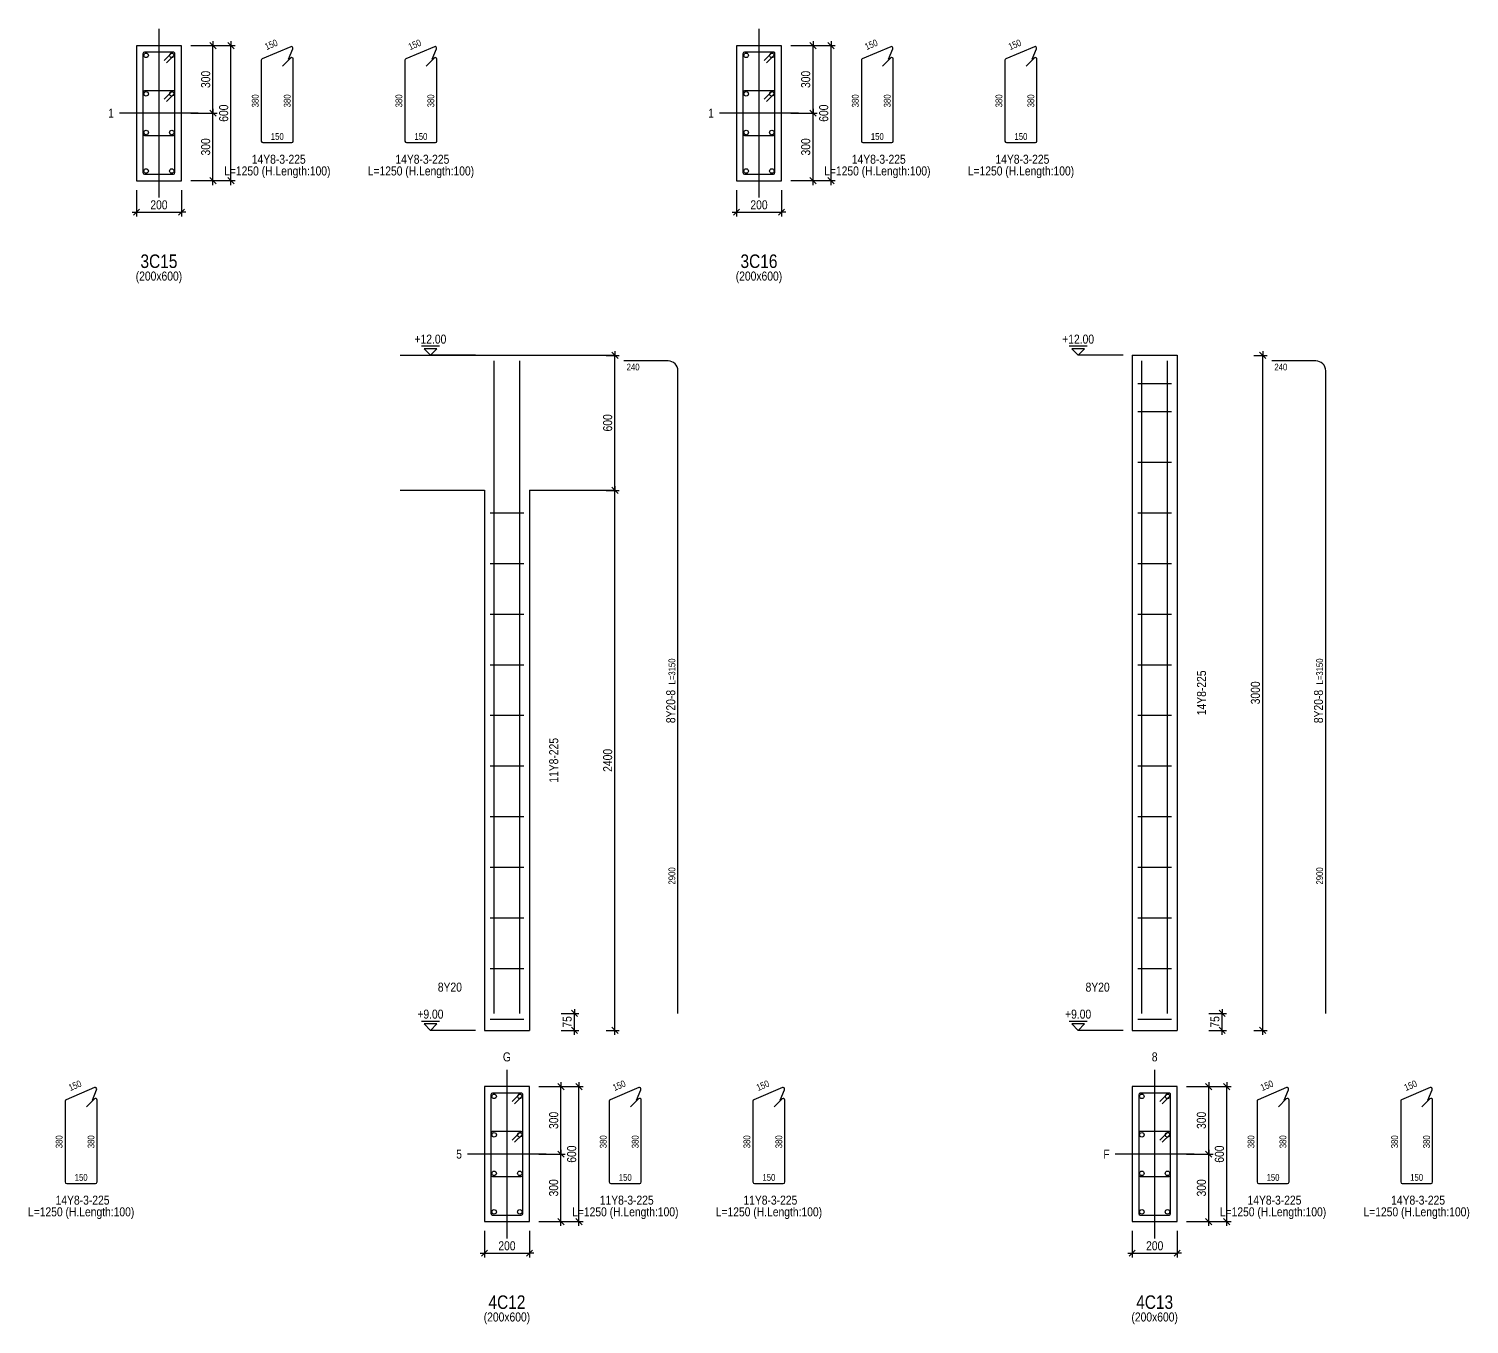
# Model space of a CAD drawing. Extents: x 0 to 206258, y -403073 to 0.
# Drawn here: x 143445 to 159447, y -142446 to -128053 of the extents above; entities that cross this region are included whole.
import ezdxf
from ezdxf.enums import TextEntityAlignment as Align
from ezdxf.lldxf.tags import DXFTag

# ---------------------------------------------------------------- set-up
doc = ezdxf.new("R2010")
doc.units = 0
doc.header["$LTSCALE"] = 1000
for name, color, linetype in [('Axis Line(Dir 1)', 8, 'CENTER2'), ('Axis Line(Dir 2)', 150, 'CENTER2'), ('Column Line(D)', 1, 'Continuous'), ('Dimension Line', 5, 'Continuous'), ('Dimension Text', 5, 'Continuous'), ('Link Line', 3, 'Continuous'), ('Rebar Label', 6, 'Continuous'), ('Rebar Length Text', 8, 'Continuous'), ('Rebar Line', 7, 'Continuous'), ('Top Rebar Label', 6, 'Continuous'), ('Top Rebar Length Text', 8, 'Continuous'), ('Top Rebar Line', 7, 'Continuous')]:
    doc.layers.add(name, color=color, linetype=linetype)
for name, color, linetype, true_color in [('Column Label(D)', 12, 'Continuous', 0xbd0000), ('Column Size Label (D)', 94, 'Continuous', 0x008100), ('Level Mark Line', 253, 'Continuous', 0x828282), ('Level Mark Text', 253, 'Continuous', 0x828282), ('Link Label', 94, 'Continuous', 0x008100), ('Link Length Text', 94, 'Continuous', 0x008100)]:
    doc.layers.add(name, color=color, linetype=linetype, true_color=true_color)
doc.styles.add('Column Label(D)', font='ARIALN.TTF', dxfattribs={"height": 150})
doc.styles.add('Column Size Label (D)', font='ARIALN.TTF', dxfattribs={"height": 100})
doc.styles.add('Dimension Text', font='ARIALN.TTF', dxfattribs={"height": 100})
doc.styles.add('Level Mark Text', font='ARIALN.TTF', dxfattribs={"height": 100})
doc.styles.add('Link Label', font='ARIALN.TTF', dxfattribs={"height": 100})
doc.styles.add('Link Length Text', font='ARIALN.TTF', dxfattribs={"height": 100})
doc.styles.add('Rebar Label', font='ARIALN.TTF', dxfattribs={"height": 100})
doc.styles.add('Rebar Length Text', font='ARIALN.TTF', dxfattribs={"height": 75})
doc.styles.add('Top Rebar Label', font='ARIALN.TTF', dxfattribs={"height": 100})
doc.styles.add('Top Rebar Length Text', font='ARIALN.TTF', dxfattribs={"height": 75})
tags = doc.linetypes.add('CENTER2', pattern=[1.125, 0.75, -0.125, 0.125, -0.125]).pattern_tags.tags
tags[10:11] = [DXFTag(74, 4), DXFTag(75, 0), DXFTag(340, '0'), DXFTag(46, 0.0), DXFTag(50, 0.0), DXFTag(44, 0.0), DXFTag(45, 0.0)]
tags[8:9] = [DXFTag(74, 4), DXFTag(75, 0), DXFTag(340, '0'), DXFTag(46, 0.0), DXFTag(50, 0.0), DXFTag(44, 0.0), DXFTag(45, 0.0)]
tags[6:7] = [DXFTag(74, 4), DXFTag(75, 0), DXFTag(340, '0'), DXFTag(46, 0.0), DXFTag(50, 0.0), DXFTag(44, 0.0), DXFTag(45, 0.0)]
tags[4:5] = [DXFTag(74, 4), DXFTag(75, 0), DXFTag(340, '0'), DXFTag(46, 0.0), DXFTag(50, 0.0), DXFTag(44, 0.0), DXFTag(45, 0.0)]
doc.dimstyles.new('COLUMNELV', dxfattribs={"dimtxt": 100, "dimasz": 30, "dimexe": 48.3, "dimexo": 103.5, "dimgap": 30, "dimtad": 1, "dimtoh": 1, "dimdec": 1, "dimlfac": 0.4, "dimdsep": 46, "dimtxsty": 'Dimension Text', "dimblk": 'PCDIM_TICK', "dimcen": 0.09, "dimclrd": 5, "dimclre": 5, "dimclrt": 5, "dimadec": 1, "dimazin": 0, "dimtp": 1, "dimtm": 1, "dimtfac": 1, "dimtdec": 4, "dimtofl": 0, "dimtmove": 0, "dimatfit": 3, "dimfxl": 1, "dimtolj": 1, "dimtzin": 0, "dimarcsym": 0})

# ---------------------------------------------------------------- blocks, each defined once
blk = doc.blocks.new('PCDIM_TICK')
at = {"layer": 'Dimension Line', "color": 0, "transparency": 33554687}
for p, q in [((1.15, 1.15), (-1.15, -1.15)), ((1.61, 0), (0, 0))]:
    blk.add_line(p, q, dxfattribs=at)
blk = doc.blocks.new('*U2275')
at = {"layer": 'Dimension Line', "color": 5, "true_color": 0x0000ff, "transparency": 16777216}
for p, q in [((144641, -129844), (144641, -130139)), ((145141, -129844), (145141, -130139)), ((144641, -130090), (145141, -130090))]:
    blk.add_line(p, q, dxfattribs=at)
at = {"layer": 'Dimension Line', "color": 5, "true_color": 0x0000ff, "transparency": 16777216, "xscale": 30, "yscale": 30, "rotation": 180.0000000000004}
blk.add_blockref('PCDIM_TICK', (144641, -130090), dxfattribs=at)
at = {"layer": 'Dimension Line', "color": 5, "true_color": 0x0000ff, "transparency": 16777216, "xscale": 30, "yscale": 30}
blk.add_blockref('PCDIM_TICK', (145141, -130090), dxfattribs=at)
at = {"layer": 'Dimension Line', "color": 5, "true_color": 0x0000ff, "transparency": 16777216, "insert": (144891, -130060), "char_height": 100, "width": 182.77, "attachment_point": 8, "style": 'Dimension Text'}
blk.add_mtext('200', dxfattribs=at)
blk = doc.blocks.new('*U2276')
at = {"layer": 'Dimension Line', "color": 5, "true_color": 0x0000ff, "transparency": 16777216}
for p, q in [((145244, -128990), (145539, -128990)), ((145491, -129740), (145491, -128990)), ((145244, -129740), (145539, -129740))]:
    blk.add_line(p, q, dxfattribs=at)
at = {"layer": 'Dimension Line', "color": 5, "true_color": 0x0000ff, "transparency": 16777216, "xscale": 30, "yscale": 30}
for p, rotation in [((145491, -128990), 89.99999999999447), ((145491, -129740), 269.9999999999834)]:
    blk.add_blockref('PCDIM_TICK', p, dxfattribs=dict(at, rotation=rotation))
at = {"layer": 'Dimension Line', "color": 5, "true_color": 0x0000ff, "transparency": 16777216, "insert": (145461, -129365), "char_height": 100, "width": 181.5, "attachment_point": 8, "rotation": 90, "style": 'Dimension Text'}
blk.add_mtext('300', dxfattribs=at)
blk = doc.blocks.new('*U2277')
at = {"layer": 'Dimension Line', "color": 5, "true_color": 0x0000ff, "transparency": 16777216}
for p, q in [((145244, -128240), (145539, -128240)), ((145491, -128990), (145491, -128240)), ((145244, -128990), (145539, -128990))]:
    blk.add_line(p, q, dxfattribs=at)
at = {"layer": 'Dimension Line', "color": 5, "true_color": 0x0000ff, "transparency": 16777216, "xscale": 30, "yscale": 30}
for p, rotation in [((145491, -128240), 89.99999999999447), ((145491, -128990), 269.9999999999834)]:
    blk.add_blockref('PCDIM_TICK', p, dxfattribs=dict(at, rotation=rotation))
at = {"layer": 'Dimension Line', "color": 5, "true_color": 0x0000ff, "transparency": 16777216, "insert": (145461, -128615), "char_height": 100, "width": 181.5, "attachment_point": 8, "rotation": 90, "style": 'Dimension Text'}
blk.add_mtext('300', dxfattribs=at)
blk = doc.blocks.new('*U2278')
at = {"layer": 'Dimension Line', "color": 5, "true_color": 0x0000ff, "transparency": 16777216}
for p, q in [((145244, -128240), (145739, -128240)), ((145691, -129740), (145691, -128240)), ((145244, -129740), (145739, -129740))]:
    blk.add_line(p, q, dxfattribs=at)
at = {"layer": 'Dimension Line', "color": 5, "true_color": 0x0000ff, "transparency": 16777216, "xscale": 30, "yscale": 30}
for p, rotation in [((145691, -128240), 89.99999999999447), ((145691, -129740), 269.9999999999834)]:
    blk.add_blockref('PCDIM_TICK', p, dxfattribs=dict(at, rotation=rotation))
at = {"layer": 'Dimension Line', "color": 5, "true_color": 0x0000ff, "transparency": 16777216, "insert": (145661, -128990), "char_height": 100, "width": 181.97, "attachment_point": 8, "rotation": 90, "style": 'Dimension Text'}
blk.add_mtext('600', dxfattribs=at)
blk = doc.blocks.new('*U2282')
at = {"layer": 'Dimension Line', "color": 5, "true_color": 0x0000ff, "transparency": 16777216}
for p, q in [((151307, -129844), (151307, -130139)), ((151807, -129844), (151807, -130139)), ((151307, -130090), (151807, -130090))]:
    blk.add_line(p, q, dxfattribs=at)
at = {"layer": 'Dimension Line', "color": 5, "true_color": 0x0000ff, "transparency": 16777216, "xscale": 30, "yscale": 30, "rotation": 180.0000000000004}
blk.add_blockref('PCDIM_TICK', (151307, -130090), dxfattribs=at)
at = {"layer": 'Dimension Line', "color": 5, "true_color": 0x0000ff, "transparency": 16777216, "xscale": 30, "yscale": 30}
blk.add_blockref('PCDIM_TICK', (151807, -130090), dxfattribs=at)
at = {"layer": 'Dimension Line', "color": 5, "true_color": 0x0000ff, "transparency": 16777216, "insert": (151557, -130060), "char_height": 100, "width": 182.77, "attachment_point": 8, "style": 'Dimension Text'}
blk.add_mtext('200', dxfattribs=at)
blk = doc.blocks.new('*U2283')
at = {"layer": 'Dimension Line', "color": 5, "true_color": 0x0000ff, "transparency": 16777216}
for p, q in [((151910, -128990), (152205, -128990)), ((152157, -129740), (152157, -128990)), ((151910, -129740), (152205, -129740))]:
    blk.add_line(p, q, dxfattribs=at)
at = {"layer": 'Dimension Line', "color": 5, "true_color": 0x0000ff, "transparency": 16777216, "xscale": 30, "yscale": 30}
for p, rotation in [((152157, -128990), 89.99999999999447), ((152157, -129740), 269.9999999999834)]:
    blk.add_blockref('PCDIM_TICK', p, dxfattribs=dict(at, rotation=rotation))
at = {"layer": 'Dimension Line', "color": 5, "true_color": 0x0000ff, "transparency": 16777216, "insert": (152127, -129365), "char_height": 100, "width": 181.5, "attachment_point": 8, "rotation": 90, "style": 'Dimension Text'}
blk.add_mtext('300', dxfattribs=at)
blk = doc.blocks.new('*U2284')
at = {"layer": 'Dimension Line', "color": 5, "true_color": 0x0000ff, "transparency": 16777216}
for p, q in [((151910, -128240), (152205, -128240)), ((152157, -128990), (152157, -128240)), ((151910, -128990), (152205, -128990))]:
    blk.add_line(p, q, dxfattribs=at)
at = {"layer": 'Dimension Line', "color": 5, "true_color": 0x0000ff, "transparency": 16777216, "xscale": 30, "yscale": 30}
for p, rotation in [((152157, -128240), 89.99999999999447), ((152157, -128990), 269.9999999999834)]:
    blk.add_blockref('PCDIM_TICK', p, dxfattribs=dict(at, rotation=rotation))
at = {"layer": 'Dimension Line', "color": 5, "true_color": 0x0000ff, "transparency": 16777216, "insert": (152127, -128615), "char_height": 100, "width": 181.5, "attachment_point": 8, "rotation": 90, "style": 'Dimension Text'}
blk.add_mtext('300', dxfattribs=at)
blk = doc.blocks.new('*U2285')
at = {"layer": 'Dimension Line', "color": 5, "true_color": 0x0000ff, "transparency": 16777216}
for p, q in [((151910, -128240), (152405, -128240)), ((152357, -129740), (152357, -128240)), ((151910, -129740), (152405, -129740))]:
    blk.add_line(p, q, dxfattribs=at)
at = {"layer": 'Dimension Line', "color": 5, "true_color": 0x0000ff, "transparency": 16777216, "xscale": 30, "yscale": 30}
for p, rotation in [((152357, -128240), 89.99999999999447), ((152357, -129740), 269.9999999999834)]:
    blk.add_blockref('PCDIM_TICK', p, dxfattribs=dict(at, rotation=rotation))
at = {"layer": 'Dimension Line', "color": 5, "true_color": 0x0000ff, "transparency": 16777216, "insert": (152327, -128990), "char_height": 100, "width": 181.97, "attachment_point": 8, "rotation": 90, "style": 'Dimension Text'}
blk.add_mtext('600', dxfattribs=at)
blk = doc.blocks.new('*U2411')
at = {"layer": 'Dimension Line', "color": 5, "true_color": 0x0000ff, "transparency": 16777216}
for p, q in [((149860, -133181), (150005, -133181)), ((149957, -139181), (149957, -133181)), ((149860, -139181), (150005, -139181))]:
    blk.add_line(p, q, dxfattribs=at)
at = {"layer": 'Dimension Line', "color": 5, "true_color": 0x0000ff, "transparency": 16777216, "xscale": 30, "yscale": 30}
for p, rotation in [((149957, -133181), 89.99999999999447), ((149957, -139181), 269.9999999999834)]:
    blk.add_blockref('PCDIM_TICK', p, dxfattribs=dict(at, rotation=rotation))
at = {"layer": 'Dimension Line', "color": 5, "true_color": 0x0000ff, "transparency": 16777216, "insert": (149927, -136181), "char_height": 100, "width": 247.25, "attachment_point": 8, "rotation": 90, "style": 'Dimension Text'}
blk.add_mtext('2400', dxfattribs=at)
blk = doc.blocks.new('*U2412')
at = {"layer": 'Dimension Line', "color": 5, "true_color": 0x0000ff, "transparency": 16777216}
for p, q in [((149860, -131681), (150005, -131681)), ((149957, -133181), (149957, -131681)), ((149860, -133181), (150005, -133181))]:
    blk.add_line(p, q, dxfattribs=at)
at = {"layer": 'Dimension Line', "color": 5, "true_color": 0x0000ff, "transparency": 16777216, "xscale": 30, "yscale": 30}
for p, rotation in [((149957, -131681), 89.99999999999447), ((149957, -133181), 269.9999999999834)]:
    blk.add_blockref('PCDIM_TICK', p, dxfattribs=dict(at, rotation=rotation))
at = {"layer": 'Dimension Line', "color": 5, "true_color": 0x0000ff, "transparency": 16777216, "insert": (149927, -132431), "char_height": 100, "width": 181.97, "attachment_point": 8, "rotation": 90, "style": 'Dimension Text'}
blk.add_mtext('600', dxfattribs=at)
blk = doc.blocks.new('*U2413')
at = {"layer": 'Dimension Line', "color": 5, "true_color": 0x0000ff, "transparency": 16777216}
for p, q in [((149360, -138993), (149555, -138993)), ((149507, -139181), (149507, -138993)), ((149360, -139181), (149555, -139181))]:
    blk.add_line(p, q, dxfattribs=at)
at = {"layer": 'Dimension Line', "color": 5, "true_color": 0x0000ff, "transparency": 16777216, "xscale": 30, "yscale": 30}
for p, rotation in [((149507, -138993), 89.99999999999447), ((149507, -139181), 269.9999999999834)]:
    blk.add_blockref('PCDIM_TICK', p, dxfattribs=dict(at, rotation=rotation))
at = {"layer": 'Dimension Line', "color": 5, "true_color": 0x0000ff, "transparency": 16777216, "insert": (149477, -139087), "char_height": 100, "width": 117.23, "attachment_point": 8, "rotation": 90, "style": 'Dimension Text'}
blk.add_mtext('75', dxfattribs=at)
blk = doc.blocks.new('*U2414')
at = {"layer": 'Dimension Line', "color": 5, "true_color": 0x0000ff, "transparency": 16777216}
for p, q in [((148507, -141409), (148507, -141704)), ((149007, -141409), (149007, -141704)), ((148507, -141656), (149007, -141656))]:
    blk.add_line(p, q, dxfattribs=at)
at = {"layer": 'Dimension Line', "color": 5, "true_color": 0x0000ff, "transparency": 16777216, "xscale": 30, "yscale": 30, "rotation": 180.0000000000004}
blk.add_blockref('PCDIM_TICK', (148507, -141656), dxfattribs=at)
at = {"layer": 'Dimension Line', "color": 5, "true_color": 0x0000ff, "transparency": 16777216, "xscale": 30, "yscale": 30}
blk.add_blockref('PCDIM_TICK', (149007, -141656), dxfattribs=at)
at = {"layer": 'Dimension Line', "color": 5, "true_color": 0x0000ff, "transparency": 16777216, "insert": (148757, -141626), "char_height": 100, "width": 182.77, "attachment_point": 8, "style": 'Dimension Text'}
blk.add_mtext('200', dxfattribs=at)
blk = doc.blocks.new('*U2415')
at = {"layer": 'Dimension Line', "color": 5, "true_color": 0x0000ff, "transparency": 16777216}
for p, q in [((149110, -140556), (149405, -140556)), ((149357, -141306), (149357, -140556)), ((149110, -141306), (149405, -141306))]:
    blk.add_line(p, q, dxfattribs=at)
at = {"layer": 'Dimension Line', "color": 5, "true_color": 0x0000ff, "transparency": 16777216, "xscale": 30, "yscale": 30}
for p, rotation in [((149357, -140556), 89.99999999999447), ((149357, -141306), 269.9999999999834)]:
    blk.add_blockref('PCDIM_TICK', p, dxfattribs=dict(at, rotation=rotation))
at = {"layer": 'Dimension Line', "color": 5, "true_color": 0x0000ff, "transparency": 16777216, "insert": (149327, -140931), "char_height": 100, "width": 181.5, "attachment_point": 8, "rotation": 90, "style": 'Dimension Text'}
blk.add_mtext('300', dxfattribs=at)
blk = doc.blocks.new('*U2416')
at = {"layer": 'Dimension Line', "color": 5, "true_color": 0x0000ff, "transparency": 16777216}
for p, q in [((149110, -139806), (149405, -139806)), ((149357, -140556), (149357, -139806)), ((149110, -140556), (149405, -140556))]:
    blk.add_line(p, q, dxfattribs=at)
at = {"layer": 'Dimension Line', "color": 5, "true_color": 0x0000ff, "transparency": 16777216, "xscale": 30, "yscale": 30}
for p, rotation in [((149357, -139806), 89.99999999999447), ((149357, -140556), 269.9999999999834)]:
    blk.add_blockref('PCDIM_TICK', p, dxfattribs=dict(at, rotation=rotation))
at = {"layer": 'Dimension Line', "color": 5, "true_color": 0x0000ff, "transparency": 16777216, "insert": (149327, -140181), "char_height": 100, "width": 181.5, "attachment_point": 8, "rotation": 90, "style": 'Dimension Text'}
blk.add_mtext('300', dxfattribs=at)
blk = doc.blocks.new('*U2417')
at = {"layer": 'Dimension Line', "color": 5, "true_color": 0x0000ff, "transparency": 16777216}
for p, q in [((149110, -139806), (149605, -139806)), ((149557, -141306), (149557, -139806)), ((149110, -141306), (149605, -141306))]:
    blk.add_line(p, q, dxfattribs=at)
at = {"layer": 'Dimension Line', "color": 5, "true_color": 0x0000ff, "transparency": 16777216, "xscale": 30, "yscale": 30}
for p, rotation in [((149557, -139806), 89.99999999999447), ((149557, -141306), 269.9999999999834)]:
    blk.add_blockref('PCDIM_TICK', p, dxfattribs=dict(at, rotation=rotation))
at = {"layer": 'Dimension Line', "color": 5, "true_color": 0x0000ff, "transparency": 16777216, "insert": (149527, -140556), "char_height": 100, "width": 181.97, "attachment_point": 8, "rotation": 90, "style": 'Dimension Text'}
blk.add_mtext('600', dxfattribs=at)
blk = doc.blocks.new('*U2418')
at = {"layer": 'Dimension Line', "color": 5, "true_color": 0x0000ff, "transparency": 16777216}
for p, q in [((157056, -131681), (157201, -131681)), ((157153, -139181), (157153, -131681)), ((157056, -139181), (157201, -139181))]:
    blk.add_line(p, q, dxfattribs=at)
at = {"layer": 'Dimension Line', "color": 5, "true_color": 0x0000ff, "transparency": 16777216, "xscale": 30, "yscale": 30}
for p, rotation in [((157153, -131681), 89.99999999999447), ((157153, -139181), 269.9999999999834)]:
    blk.add_blockref('PCDIM_TICK', p, dxfattribs=dict(at, rotation=rotation))
at = {"layer": 'Dimension Line', "color": 5, "true_color": 0x0000ff, "transparency": 16777216, "insert": (157123, -135431), "char_height": 100, "width": 245.98, "attachment_point": 8, "rotation": 90, "style": 'Dimension Text'}
blk.add_mtext('3000', dxfattribs=at)
blk = doc.blocks.new('*U2419')
at = {"layer": 'Dimension Line', "color": 5, "true_color": 0x0000ff, "transparency": 16777216}
for p, q in [((156556, -138993), (156751, -138993)), ((156703, -139181), (156703, -138993)), ((156556, -139181), (156751, -139181))]:
    blk.add_line(p, q, dxfattribs=at)
at = {"layer": 'Dimension Line', "color": 5, "true_color": 0x0000ff, "transparency": 16777216, "xscale": 30, "yscale": 30}
for p, rotation in [((156703, -138993), 89.99999999999447), ((156703, -139181), 269.9999999999834)]:
    blk.add_blockref('PCDIM_TICK', p, dxfattribs=dict(at, rotation=rotation))
at = {"layer": 'Dimension Line', "color": 5, "true_color": 0x0000ff, "transparency": 16777216, "insert": (156673, -139087), "char_height": 100, "width": 117.23, "attachment_point": 8, "rotation": 90, "style": 'Dimension Text'}
blk.add_mtext('75', dxfattribs=at)
blk = doc.blocks.new('*U2420')
at = {"layer": 'Dimension Line', "color": 5, "true_color": 0x0000ff, "transparency": 16777216}
for p, q in [((155703, -141409), (155703, -141704)), ((156203, -141409), (156203, -141704)), ((155703, -141656), (156203, -141656))]:
    blk.add_line(p, q, dxfattribs=at)
at = {"layer": 'Dimension Line', "color": 5, "true_color": 0x0000ff, "transparency": 16777216, "xscale": 30, "yscale": 30, "rotation": 180.0000000000004}
blk.add_blockref('PCDIM_TICK', (155703, -141656), dxfattribs=at)
at = {"layer": 'Dimension Line', "color": 5, "true_color": 0x0000ff, "transparency": 16777216, "xscale": 30, "yscale": 30}
blk.add_blockref('PCDIM_TICK', (156203, -141656), dxfattribs=at)
at = {"layer": 'Dimension Line', "color": 5, "true_color": 0x0000ff, "transparency": 16777216, "insert": (155953, -141626), "char_height": 100, "width": 182.77, "attachment_point": 8, "style": 'Dimension Text'}
blk.add_mtext('200', dxfattribs=at)
blk = doc.blocks.new('*U2421')
at = {"layer": 'Dimension Line', "color": 5, "true_color": 0x0000ff, "transparency": 16777216}
for p, q in [((156306, -140556), (156601, -140556)), ((156553, -141306), (156553, -140556)), ((156306, -141306), (156601, -141306))]:
    blk.add_line(p, q, dxfattribs=at)
at = {"layer": 'Dimension Line', "color": 5, "true_color": 0x0000ff, "transparency": 16777216, "xscale": 30, "yscale": 30}
for p, rotation in [((156553, -140556), 89.99999999999447), ((156553, -141306), 269.9999999999834)]:
    blk.add_blockref('PCDIM_TICK', p, dxfattribs=dict(at, rotation=rotation))
at = {"layer": 'Dimension Line', "color": 5, "true_color": 0x0000ff, "transparency": 16777216, "insert": (156523, -140931), "char_height": 100, "width": 181.5, "attachment_point": 8, "rotation": 90, "style": 'Dimension Text'}
blk.add_mtext('300', dxfattribs=at)
blk = doc.blocks.new('*U2422')
at = {"layer": 'Dimension Line', "color": 5, "true_color": 0x0000ff, "transparency": 16777216}
for p, q in [((156306, -139806), (156601, -139806)), ((156553, -140556), (156553, -139806)), ((156306, -140556), (156601, -140556))]:
    blk.add_line(p, q, dxfattribs=at)
at = {"layer": 'Dimension Line', "color": 5, "true_color": 0x0000ff, "transparency": 16777216, "xscale": 30, "yscale": 30}
for p, rotation in [((156553, -139806), 89.99999999999447), ((156553, -140556), 269.9999999999834)]:
    blk.add_blockref('PCDIM_TICK', p, dxfattribs=dict(at, rotation=rotation))
at = {"layer": 'Dimension Line', "color": 5, "true_color": 0x0000ff, "transparency": 16777216, "insert": (156523, -140181), "char_height": 100, "width": 181.5, "attachment_point": 8, "rotation": 90, "style": 'Dimension Text'}
blk.add_mtext('300', dxfattribs=at)
blk = doc.blocks.new('*U2423')
at = {"layer": 'Dimension Line', "color": 5, "true_color": 0x0000ff, "transparency": 16777216}
for p, q in [((156306, -139806), (156801, -139806)), ((156753, -141306), (156753, -139806)), ((156306, -141306), (156801, -141306))]:
    blk.add_line(p, q, dxfattribs=at)
at = {"layer": 'Dimension Line', "color": 5, "true_color": 0x0000ff, "transparency": 16777216, "xscale": 30, "yscale": 30}
for p, rotation in [((156753, -139806), 89.99999999999447), ((156753, -141306), 269.9999999999834)]:
    blk.add_blockref('PCDIM_TICK', p, dxfattribs=dict(at, rotation=rotation))
at = {"layer": 'Dimension Line', "color": 5, "true_color": 0x0000ff, "transparency": 16777216, "insert": (156723, -140556), "char_height": 100, "width": 181.97, "attachment_point": 8, "rotation": 90, "style": 'Dimension Text'}
blk.add_mtext('600', dxfattribs=at)

msp = doc.modelspace()

# ---------------------------------------------------------------- linework, layer by layer
at = {"layer": 'Axis Line(Dir 1)', "transparency": 33554687}
for points in [[(145328.216, -128990.237), (144453.216, -128990.237)], [(151994.101, -128990.237), (151119.101, -128990.237)], [(149194.162, -140555.753), (148319.162, -140555.753)], [(156390.046, -140555.753), (155515.046, -140555.753)]]:
    msp.add_lwpolyline(points, dxfattribs=at)
at = {"layer": 'Axis Line(Dir 2)', "transparency": 33554687}
for points in [[(144890.716, -128052.737), (144890.716, -129927.737)], [(151556.601, -128052.737), (151556.601, -129927.737)], [(148756.662, -139618.253), (148756.662, -141493.253)], [(155952.546, -139618.253), (155952.546, -141493.253)]]:
    msp.add_lwpolyline(points, dxfattribs=at)
at = {"layer": 'Column Line(D)', "transparency": 33554687}
for points in [[(144640.716, -129740.237), (145140.716, -129740.237), (145140.716, -128240.237), (144640.716, -128240.237)], [(151306.601, -129740.237), (151806.601, -129740.237), (151806.601, -128240.237), (151306.601, -128240.237)], [(148506.662, -141305.753), (149006.662, -141305.753), (149006.662, -139805.753), (148506.662, -139805.753)], [(155702.546, -141305.753), (156202.546, -141305.753), (156202.546, -139805.753), (155702.546, -139805.753)]]:
    msp.add_lwpolyline(points, close=True, dxfattribs=at)
for points in [[(147569.162, -131680.753), (148506.662, -131680.753)], [(148506.662, -131680.753), (149006.662, -131680.753)], [(149006.662, -131680.753), (149944.162, -131680.753)], [(155702.546, -131680.753), (155702.546, -139180.753)], [(155702.546, -131680.753), (156202.546, -131680.753)], [(156202.546, -131680.753), (156202.546, -139180.753)], [(147569.162, -133180.753), (148506.662, -133180.753)], [(148506.662, -133180.753), (148506.662, -139180.753)], [(149006.662, -133180.753), (149944.162, -133180.753)], [(149006.662, -133180.753), (149006.662, -139180.753)], [(148506.662, -139180.753), (149006.662, -139180.753)], [(155702.546, -139180.753), (156202.546, -139180.753)]]:
    msp.add_lwpolyline(points, dxfattribs=at)
at = {"layer": 'Level Mark Line', "transparency": 33554687}
for points in [[(148006.662, -131580.753), (147806.662, -131580.753)], [(147906.662, -131680.753), (147977.372, -131610.042), (147835.951, -131610.042), (147906.662, -131680.753)], [(148406.662, -131680.753), (147906.662, -131680.753)], [(155202.546, -131580.753), (155002.546, -131580.753)], [(155102.546, -131680.753), (155173.257, -131610.042), (155031.836, -131610.042), (155102.546, -131680.753)], [(155602.546, -131680.753), (155102.546, -131680.753)], [(148006.662, -139080.753), (147806.662, -139080.753)], [(147906.662, -139180.753), (147977.372, -139110.042), (147835.951, -139110.042), (147906.662, -139180.753)], [(148406.662, -139180.753), (147906.662, -139180.753)], [(155202.546, -139080.753), (155002.546, -139080.753)], [(155102.546, -139180.753), (155173.257, -139110.042), (155031.836, -139110.042), (155102.546, -139180.753)], [(155602.546, -139180.753), (155102.546, -139180.753)]]:
    msp.add_lwpolyline(points, dxfattribs=at)
at = {"layer": 'Link Line', "transparency": 33554687}
for p, q in [((155765.046, -131993.253), (156140.046, -131993.253)), ((155765.046, -132305.753), (156140.046, -132305.753)), ((155765.046, -132868.253), (156140.046, -132868.253)), ((148569.162, -133430.753), (148944.162, -133430.753)), ((155765.046, -133430.753), (156140.046, -133430.753)), ((148569.162, -133993.253), (148944.162, -133993.253)), ((155765.046, -133993.253), (156140.046, -133993.253)), ((148569.162, -134555.753), (148944.162, -134555.753)), ((155765.046, -134555.753), (156140.046, -134555.753)), ((148569.162, -135118.253), (148944.162, -135118.253)), ((155765.046, -135118.253), (156140.046, -135118.253)), ((148569.162, -135680.753), (148944.162, -135680.753)), ((155765.046, -135680.753), (156140.046, -135680.753)), ((148569.162, -136243.253), (148944.162, -136243.253)), ((155765.046, -136243.253), (156140.046, -136243.253)), ((148569.162, -136805.753), (148944.162, -136805.753)), ((155765.046, -136805.753), (156140.046, -136805.753)), ((148569.162, -137368.253), (148944.162, -137368.253)), ((155765.046, -137368.253), (156140.046, -137368.253)), ((148569.162, -137930.753), (148944.162, -137930.753)), ((155765.046, -137930.753), (156140.046, -137930.753)), ((148569.162, -138493.253), (148944.162, -138493.253)), ((155765.046, -138493.253), (156140.046, -138493.253)), ((148569.162, -139055.753), (148944.162, -139055.753)), ((155765.046, -139055.753), (156140.046, -139055.753))]:
    msp.add_line(p, q, dxfattribs=at)
for points in [[(144974.702, -128431), (145063.091, -128342.612, 0.668178638), (145050.716, -128312.737), (144730.716, -128312.737, 0.414213562), (144713.216, -128330.237), (144713.216, -129221.904, 0.414213562), (144730.716, -129239.404), (145050.716, -129239.404, 0.414213562), (145068.216, -129221.904), (145068.216, -128330.237, 0.668178638), (145038.342, -128317.863), (144949.953, -128406.251)], [(146331.233, -128390.589), (146378.249, -128274.768, 0.668178638), (146355.223, -128252.065), (146038.905, -128385.721, 0.301414294), (146028.216, -128401.841), (146028.216, -129299.404, 0.414213562), (146045.716, -129316.904), (146365.716, -129316.904, 0.414213562), (146383.216, -129299.404), (146383.216, -128390.237, 0.668178638), (146353.342, -128377.863), (146264.953, -128466.251)], [(147926.823, -128390.589), (147973.839, -128274.768, 0.668178638), (147950.813, -128252.066), (147634.495, -128385.721, 0.301414294), (147623.806, -128401.841), (147623.806, -129299.404, 0.414213562), (147641.306, -129316.904), (147961.306, -129316.904, 0.414213562), (147978.806, -129299.404), (147978.806, -128390.238, 0.668178638), (147948.932, -128377.863), (147860.543, -128466.252)], [(151640.587, -128431), (151728.975, -128342.612, 0.668178638), (151716.601, -128312.737), (151396.601, -128312.737, 0.414213562), (151379.101, -128330.237), (151379.101, -129221.904, 0.414213562), (151396.601, -129239.404), (151716.601, -129239.404, 0.414213562), (151734.101, -129221.904), (151734.101, -128330.237, 0.668178638), (151704.227, -128317.863), (151615.838, -128406.251)], [(152997.118, -128390.589), (153044.134, -128274.768, 0.668178638), (153021.108, -128252.065), (152704.79, -128385.721, 0.301414294), (152694.101, -128401.841), (152694.101, -129299.404, 0.414213562), (152711.601, -129316.904), (153031.601, -129316.904, 0.414213562), (153049.101, -129299.404), (153049.101, -128390.237, 0.668178638), (153019.227, -128377.863), (152930.838, -128466.251)], [(154592.708, -128390.589), (154639.724, -128274.768, 0.668178638), (154616.698, -128252.066), (154300.38, -128385.721, 0.301414294), (154289.691, -128401.841), (154289.691, -129299.404, 0.414213562), (154307.191, -129316.904), (154627.191, -129316.904, 0.414213562), (154644.691, -129299.404), (154644.691, -128390.238, 0.668178638), (154614.816, -128377.863), (154526.428, -128466.252)], [(144974.702, -128859.333), (145063.091, -128770.945, 0.668178638), (145050.716, -128741.071), (144730.716, -128741.071, 0.414213562), (144713.216, -128758.571), (144713.216, -129650.237, 0.414213562), (144730.716, -129667.737), (145050.716, -129667.737, 0.414213562), (145068.216, -129650.237), (145068.216, -128758.571, 0.668178638), (145038.342, -128746.196), (144949.953, -128834.585)], [(151640.587, -128859.333), (151728.975, -128770.945, 0.668178638), (151716.601, -128741.071), (151396.601, -128741.071, 0.414213562), (151379.101, -128758.571), (151379.101, -129650.237, 0.414213562), (151396.601, -129667.737), (151716.601, -129667.737, 0.414213562), (151734.101, -129650.237), (151734.101, -128758.571, 0.668178638), (151704.227, -128746.196), (151615.838, -128834.585)], [(144151.883, -139956.104), (144198.9, -139840.284, 0.668178638), (144175.873, -139817.581), (143859.555, -139951.237, 0.301414294), (143848.867, -139967.357), (143848.867, -140864.92, 0.414213562), (143866.367, -140882.42), (144186.367, -140882.42, 0.414213562), (144203.867, -140864.92), (144203.867, -139955.753, 0.668178638), (144173.992, -139943.379), (144085.604, -140031.767)], [(150197.178, -139956.104), (150244.195, -139840.283, 0.668178638), (150221.168, -139817.581), (149904.85, -139951.236, 0.301414294), (149894.162, -139967.357), (149894.162, -140864.919, 0.414213562), (149911.662, -140882.419), (150231.662, -140882.419, 0.414213562), (150249.162, -140864.919), (150249.162, -139955.753, 0.668178638), (150219.287, -139943.378), (150130.899, -140031.767)], [(151792.768, -139956.104), (151839.784, -139840.284, 0.668178638), (151816.758, -139817.581), (151500.44, -139951.237, 0.301414294), (151489.751, -139967.357), (151489.751, -140864.92, 0.414213562), (151507.251, -140882.42), (151827.251, -140882.42, 0.414213562), (151844.751, -140864.92), (151844.751, -139955.753, 0.668178638), (151814.877, -139943.379), (151726.489, -140031.767)], [(157393.063, -139956.104), (157440.079, -139840.283, 0.668178638), (157417.053, -139817.581), (157100.735, -139951.236, 0.301414294), (157090.046, -139967.357), (157090.046, -140864.919, 0.414213562), (157107.546, -140882.419), (157427.546, -140882.419, 0.414213562), (157445.046, -140864.919), (157445.046, -139955.753, 0.668178638), (157415.172, -139943.378), (157326.784, -140031.767)], [(158988.653, -139956.104), (159035.669, -139840.284, 0.668178638), (159012.643, -139817.581), (158696.325, -139951.237, 0.301414294), (158685.636, -139967.357), (158685.636, -140864.92, 0.414213562), (158703.136, -140882.42), (159023.136, -140882.42, 0.414213562), (159040.636, -140864.92), (159040.636, -139955.753, 0.668178638), (159010.762, -139943.379), (158922.373, -140031.767)], [(148840.648, -139996.516), (148929.036, -139908.127, 0.668178638), (148916.662, -139878.253), (148596.662, -139878.253, 0.414213562), (148579.162, -139895.753), (148579.162, -140787.419, 0.414213562), (148596.662, -140804.919), (148916.662, -140804.919, 0.414213562), (148934.162, -140787.419), (148934.162, -139895.753, 0.668178638), (148904.287, -139883.378), (148815.899, -139971.767)], [(156036.532, -139996.516), (156124.921, -139908.127, 0.668178638), (156112.546, -139878.253), (155792.546, -139878.253, 0.414213562), (155775.046, -139895.753), (155775.046, -140787.419, 0.414213562), (155792.546, -140804.919), (156112.546, -140804.919, 0.414213562), (156130.046, -140787.419), (156130.046, -139895.753, 0.668178638), (156100.172, -139883.378), (156011.784, -139971.767)], [(148840.648, -140424.849), (148929.036, -140336.461, 0.668178638), (148916.662, -140306.586), (148596.662, -140306.586, 0.414213562), (148579.162, -140324.086), (148579.162, -141215.753, 0.414213562), (148596.662, -141233.253), (148916.662, -141233.253, 0.414213562), (148934.162, -141215.753), (148934.162, -140324.086, 0.668178638), (148904.287, -140311.712), (148815.899, -140400.1)], [(156036.532, -140424.849), (156124.921, -140336.461, 0.668178638), (156112.546, -140306.586), (155792.546, -140306.586, 0.414213562), (155775.046, -140324.086), (155775.046, -141215.753, 0.414213562), (155792.546, -141233.253), (156112.546, -141233.253, 0.414213562), (156130.046, -141215.753), (156130.046, -140324.086, 0.668178638), (156100.172, -140311.712), (156011.784, -140400.1)]]:
    msp.add_lwpolyline(points, format="xyb", dxfattribs=at)
at = {"layer": 'Rebar Line', "transparency": 33554687}
for centre in [(144748.216, -128347.737), (145033.216, -128347.737), (151414.101, -128347.737), (151699.101, -128347.737), (144748.216, -128776.071), (145033.216, -128776.071), (151414.101, -128776.071), (151699.101, -128776.071), (144748.216, -129204.404), (145033.216, -129204.404), (151414.101, -129204.404), (151699.101, -129204.404), (144748.216, -129632.737), (145033.216, -129632.737), (151414.101, -129632.737), (151699.101, -129632.737), (148614.162, -139913.253), (148899.162, -139913.253), (155810.046, -139913.253), (156095.046, -139913.253), (148614.162, -140341.586), (148899.162, -140341.586), (155810.046, -140341.586), (156095.046, -140341.586), (148614.162, -140769.919), (148899.162, -140769.919), (155810.046, -140769.919), (156095.046, -140769.919), (148614.162, -141198.253), (148899.162, -141198.253), (155810.046, -141198.253), (156095.046, -141198.253)]:
    msp.add_circle(centre, 25, dxfattribs=at)
at = {"layer": 'Top Rebar Line', "transparency": 33554687}
for points in [[(148614.162, -138993.253), (148614.162, -131743.253)], [(148899.162, -138993.253), (148899.162, -131743.253)], [(155810.046, -138993.253), (155810.046, -131743.253)], [(156095.046, -138993.253), (156095.046, -131743.253)]]:
    msp.add_lwpolyline(points, dxfattribs=at)
for points in [[(150656.662, -138993.253), (150656.662, -131853.209, 0.414213562), (150546.706, -131743.253), (150056.662, -131743.253)], [(157852.546, -138993.253), (157852.546, -131853.209, 0.414213562), (157742.591, -131743.253), (157252.546, -131743.253)]]:
    msp.add_lwpolyline(points, format="xyb", dxfattribs=at)

# ---------------------------------------------------------------- texts
at = {"layer": 'Column Label(D)', "transparency": 33554687, "style": 'Column Label(D)'}
for s, p in [('3C15', (144890.716, -130560.237)), ('3C16', (151556.601, -130560.237)), ('4C12', (148756.662, -142125.753)), ('4C13', (155952.546, -142125.753))]:
    msp.add_text(s, height=150, dxfattribs=at).set_placement(p, align=Align.TOP_CENTER)
at = {"layer": 'Column Size Label (D)', "transparency": 33554687, "style": 'Column Size Label (D)'}
for p in [(144890.716, -130750.237), (151556.601, -130750.237), (148756.662, -142315.753), (155952.546, -142315.753)]:
    msp.add_text('(200x600)', height=100, dxfattribs=at).set_placement(p, align=Align.TOP_CENTER)
at = {"layer": 'Dimension Text', "transparency": 33554687, "style": 'Dimension Text'}
for s, p in [('1', (144390.716, -128990.237)), ('1', (151056.601, -128990.237)), ('5', (148256.662, -140555.753)), ('F', (155452.546, -140555.753))]:
    msp.add_text(s, height=100, dxfattribs=at).set_placement(p, align=Align.MIDDLE_RIGHT)
for s, p in [('G', (148756.662, -139555.753)), ('8', (155952.546, -139555.753))]:
    msp.add_text(s, height=100, dxfattribs=at).set_placement(p, align=Align.BOTTOM_CENTER)
at = {"layer": 'Level Mark Text', "transparency": 33554687, "style": 'Level Mark Text'}
for s, p in [('+12.00', (147906.662, -131580.753)), ('+12.00', (155102.546, -131580.753)), ('+9.00', (147906.662, -139080.753)), ('+9.00', (155102.546, -139080.753))]:
    msp.add_text(s, height=100, dxfattribs=at).set_placement(p, align=Align.BOTTOM_CENTER)
at = {"layer": 'Link Label', "transparency": 33554687, "style": 'Link Label'}
for s, p in [(' 14Y8-3-225', (146205.716, -129551.904)), (' 14Y8-3-225', (147801.306, -129551.904)), (' 14Y8-3-225', (152871.601, -129551.904)), (' 14Y8-3-225', (154467.191, -129551.904)), (' 14Y8-3-225', (144026.367, -141117.42)), (' 11Y8-3-225', (150071.662, -141117.419)), (' 11Y8-3-225', (151667.251, -141117.42)), (' 14Y8-3-225', (157267.546, -141117.419)), (' 14Y8-3-225', (158863.136, -141117.42))]:
    msp.add_text(s, height=100, dxfattribs=at).set_placement(p, align=Align.CENTER)
at = {"layer": 'Link Length Text', "transparency": 33554687, "style": 'Link Length Text'}
for p in [(146205.716, -129681.904), (147801.306, -129681.904), (152871.601, -129681.904), (154467.191, -129681.904), (144026.367, -141247.42), (150071.662, -141247.419), (151667.251, -141247.42), (157267.546, -141247.419), (158863.136, -141247.42)]:
    msp.add_text('L=1250 (H.Length:100)', height=100, dxfattribs=at).set_placement(p, align=Align.CENTER)
at = {"layer": 'Rebar Label', "transparency": 33554687, "style": 'Rebar Label'}
for s, p in [('14Y8-225', (156552.546, -135430.753)), ('11Y8-225', (149356.662, -136180.753))]:
    msp.add_text(s, height=100, rotation=90, dxfattribs=at).set_placement(p, align=Align.BOTTOM_CENTER)
at = {"layer": 'Rebar Length Text', "transparency": 33554687, "style": 'Rebar Length Text'}
for s, rotation, p in [('150', 22.9057699, (146151.937, -128262.961)), ('150', 22.9057699, (147747.527, -128262.961)), ('150', 22.9057699, (152817.822, -128262.961)), ('150', 22.9057699, (154413.412, -128262.961)), ('380', 90, (145998.216, -128853.571)), ('380', 90, (146353.216, -128853.571)), ('380', 90, (147593.806, -128853.571)), ('380', 90, (147948.806, -128853.571)), ('380', 90, (152664.101, -128853.571)), ('380', 90, (153019.101, -128853.571)), ('380', 90, (154259.691, -128853.571)), ('380', 90, (154614.691, -128853.571)), ('150', 22.9057699, (143972.588, -139828.477)), ('150', 22.9057699, (150017.883, -139828.476)), ('150', 22.9057699, (151613.473, -139828.477)), ('150', 22.9057699, (157213.767, -139828.476)), ('150', 22.9057699, (158809.357, -139828.477)), ('380', 90, (143818.867, -140419.086)), ('380', 90, (144173.867, -140419.086)), ('380', 90, (149864.162, -140419.086)), ('380', 90, (150219.162, -140419.086)), ('380', 90, (151459.751, -140419.086)), ('380', 90, (151814.751, -140419.086)), ('380', 90, (157060.046, -140419.086)), ('380', 90, (157415.046, -140419.086)), ('380', 90, (158655.636, -140419.086)), ('380', 90, (159010.636, -140419.086))]:
    msp.add_text(s, height=75, rotation=rotation, dxfattribs=at).set_placement(p, align=Align.CENTER)
for p in [(146205.716, -129286.904), (147801.306, -129286.904), (152871.601, -129286.904), (154467.191, -129286.904), (144026.367, -140852.42), (150071.662, -140852.419), (151667.251, -140852.42), (157267.546, -140852.419), (158863.136, -140852.42)]:
    msp.add_text('150', height=75, dxfattribs=at).set_placement(p, align=Align.CENTER)
at = {"layer": 'Top Rebar Label', "transparency": 33554687, "style": 'Top Rebar Label'}
for p in [(150626.662, -135398.253), (157822.546, -135398.253)]:
    msp.add_text(' 8Y20-8', height=100, rotation=90, dxfattribs=at).set_placement(p, align=Align.RIGHT)
for p in [(148256.662, -138780.753), (155452.546, -138780.753)]:
    msp.add_text(' 8Y20', height=100, dxfattribs=at).set_placement(p, align=Align.BOTTOM_RIGHT)
at = {"layer": 'Top Rebar Length Text', "transparency": 33554687, "style": 'Top Rebar Length Text'}
for p in [(150086.662, -131773.253), (157282.546, -131773.253)]:
    msp.add_text('240', height=75, dxfattribs=at).set_placement(p, align=Align.TOP_LEFT)
for s, p in [('L=3150', (150626.662, -135338.253)), ('L=3150', (157822.546, -135338.253)), ('2900', (150626.662, -137560.931)), ('2900', (157822.546, -137560.931))]:
    msp.add_text(s, height=75, rotation=90, dxfattribs=at).set_placement(p)

# ---------------------------------------------------------------- dimensions: what is measured, and where the dimension line sits
at = {"layer": 'Dimension Line', "transparency": 33554687}
for p1, p2, distance, picture, middle in [((145140.716, -128990.237), (145140.716, -128240.237), -350, '*U2277', (145490.716, -128615.237)), ((145140.716, -129740.237), (145140.716, -128240.237), -550, '*U2278', (145690.716, -128990.237)), ((151806.601, -128990.237), (151806.601, -128240.237), -350, '*U2284', (152156.601, -128615.237)), ((151806.601, -129740.237), (151806.601, -128240.237), -550, '*U2285', (152356.601, -128990.237)), ((145140.716, -129740.237), (145140.716, -128990.237), -350, '*U2276', (145490.716, -129365.237)), ((151806.601, -129740.237), (151806.601, -128990.237), -350, '*U2283', (152156.601, -129365.237)), ((144640.716, -129740.237), (145140.716, -129740.237), -350, '*U2275', (144890.716, -130090.237)), ((151306.601, -129740.237), (151806.601, -129740.237), -350, '*U2282', (151556.601, -130090.237)), ((149756.662, -133180.753), (149756.662, -131680.753), -200, '*U2412', (149956.662, -132430.753)), ((156952.546, -139180.753), (156952.546, -131680.753), -200, '*U2418', (157152.546, -135430.753)), ((149756.662, -139180.753), (149756.662, -133180.753), -200, '*U2411', (149956.662, -136180.753)), ((149256.662, -139180.753), (149256.662, -138993.253), -250, '*U2413', (149506.662, -139087.003)), ((156452.546, -139180.753), (156452.546, -138993.253), -250, '*U2419', (156702.546, -139087.003)), ((149006.662, -140555.753), (149006.662, -139805.753), -350, '*U2416', (149356.662, -140180.753)), ((149006.662, -141305.753), (149006.662, -139805.753), -550, '*U2417', (149556.662, -140555.753)), ((156202.546, -140555.753), (156202.546, -139805.753), -350, '*U2422', (156552.546, -140180.753)), ((156202.546, -141305.753), (156202.546, -139805.753), -550, '*U2423', (156752.546, -140555.753)), ((149006.662, -141305.753), (149006.662, -140555.753), -350, '*U2415', (149356.662, -140930.753)), ((156202.546, -141305.753), (156202.546, -140555.753), -350, '*U2421', (156552.546, -140930.753)), ((148506.662, -141305.753), (149006.662, -141305.753), -350, '*U2414', (148756.662, -141655.753)), ((155702.546, -141305.753), (156202.546, -141305.753), -350, '*U2420', (155952.546, -141655.753))]:
    dim = msp.add_aligned_dim(p1=p1, p2=p2, distance=distance, dimstyle='COLUMNELV', override={"dimscale": 1, "dimtxt": 100, "dimasz": 30, "dimexe": 48.3, "dimexo": 103.5, "dimgap": 30, "dimtad": 1, "dimtih": 0, "dimdec": 1, "dimlfac": 0.4, "dimzin": 8, "dimlunit": 2, "dimpost": '', "dimtxsty": 'Dimension Text', "dimblk": 'PCDIM_TICK', "dimse1": 0, "dimse2": 0, "dimsd2": 0, "dimclrd": 5, "dimclre": 5, "dimclrt": 5, "dimaunit": 0, "dimadec": 1, "dimazin": 0, "dimtol": 0, "dimtp": 1, "dimtm": 1, "dimtmove": 0}, dxfattribs=at)
    dim.commit()
    dim.dimension.update_dxf_attribs({"geometry": picture, "text_midpoint": middle})

doc.saveas('drawing.dxf')
